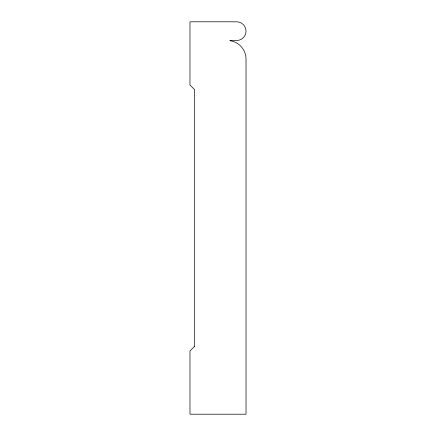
<?xml version="1.0" encoding="UTF-8"?>
<svg xmlns="http://www.w3.org/2000/svg" width="436" height="436" viewBox="0 0 436 436"><rect width="100%" height="100%" fill="white"/><g stroke="black" fill="none" stroke-linecap="round" stroke-linejoin="round"><path stroke-width="0.65" d="M194.641 346.309L189.971 350.98L189.971 414.2L246.029 414.2L246.029 59.171A18.688 18.688 0 0 0 229.859 40.657L236.688 40.488A9.341 9.341 0 0 0 246.029 31.141A9.341 9.341 0 0 0 236.688 21.8L189.971 21.8L189.971 85.02L194.641 89.691L194.641 346.309"/></g></svg>
